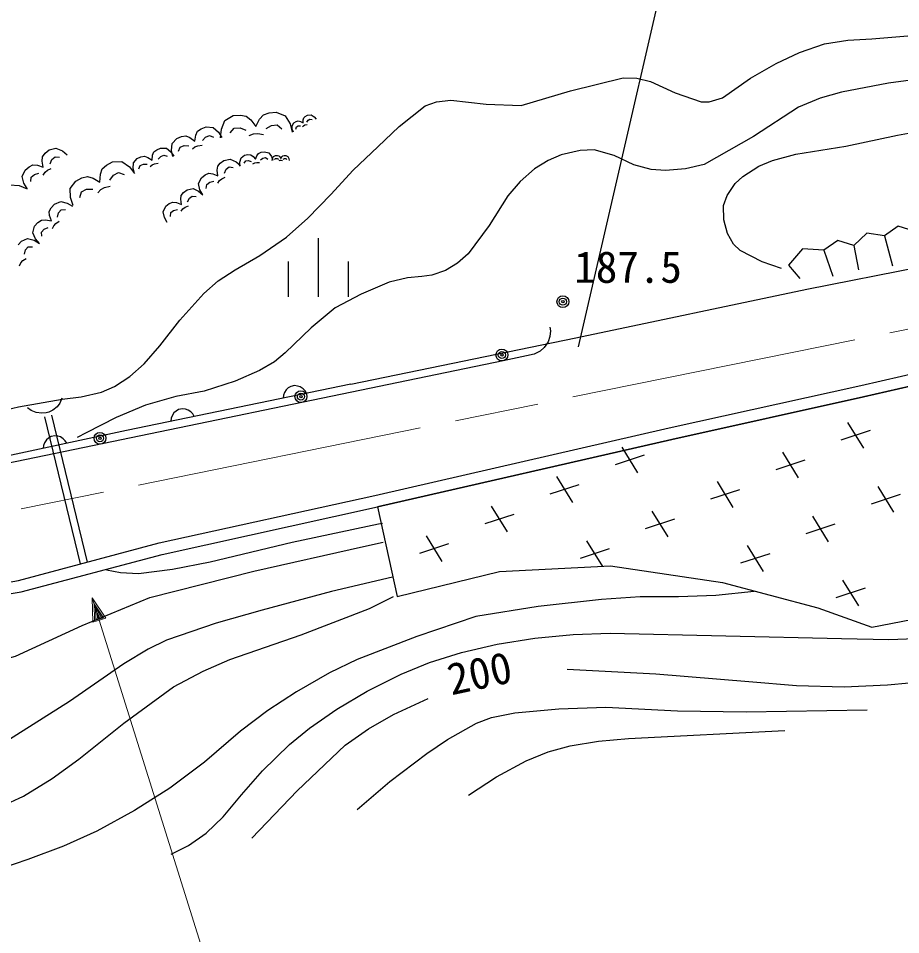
# Model space of a CAD drawing. Units: millimetres, scale not verified. Extents: x 40000 to 680000, y 20000 to 380000.
# Drawn here: x 285868 to 322699, y 265191 to 303426 of the extents above; entities that cross this region are included whole.
import ezdxf
from ezdxf.enums import TextEntityAlignment as Align

# ---------------------------------------------------------------- set-up
doc = ezdxf.new("R2010")
doc.units = ezdxf.units.MM
doc.header["$LTSCALE"] = 1000
doc.linetypes.add('CHAIN', pattern=[18.5, 12, -1.5, 3.5, -1.5])
for name, color, linetype, lineweight in [('S-BGD', 7, 'Continuous', 25), ('S-BMK', 2, 'CHAIN', 13), ('S-STR-HTXT', 7, 'Continuous', 13), ('S-STR-STRC', 7, 'Continuous', 25)]:
    doc.layers.add(name, color=color, linetype=linetype, lineweight=lineweight)
doc.styles.add('ＭＳ ゴシック', font='')
doc.styles.get('ＭＳ ゴシック').set_extended_font_data('MS Gothic')

msp = doc.modelspace()

# ---------------------------------------------------------------- linework, layer by layer
at = {"layer": 'S-BGD'}
for p, q in [((294840, 299367), (295139, 299390)), ((295139, 299390), (295383, 299350)), ((295935, 299215), (296100, 299405)), ((296100, 299405), (296335, 299482)), ((296335, 299482), (296634, 299505)), ((296634, 299505), (297007, 299357)), ((297848, 299335), (297943, 299390)), ((297943, 299390), (298090, 299399)), ((298090, 299399), (298214, 299320)), ((294344, 298797), (294495, 299163)), ((294495, 299163), (294840, 299367)), ((295383, 299350), (295576, 299187)), ((295576, 299187), (295779, 298908)), ((295779, 298908), (295935, 299215)), ((297007, 299357), (297215, 299019)), ((297215, 299019), (297303, 298672)), ((297292, 298943), (297373, 299064)), ((297373, 299064), (297468, 299118)), ((297468, 299118), (297555, 299143)), ((297555, 299143), (297645, 299120)), ((297645, 299120), (297758, 299059)), ((297758, 299059), (297759, 299185)), ((297759, 299185), (297783, 299273)), ((297783, 299273), (297848, 299335)), ((297832, 298977), (297919, 299002)), ((297913, 299098), (297967, 299179)), ((297967, 299179), (298043, 299222)), ((298043, 299222), (298133, 299199)), ((298214, 299320), (298299, 299219)), ((293279, 298546), (293353, 298714)), ((293353, 298714), (293500, 298818)), ((293500, 298818), (293704, 298898)), ((293704, 298898), (293998, 298874)), ((293998, 298874), (294218, 298682)), ((294218, 298682), (294357, 298458)), ((294313, 298440), (294344, 298797)), ((294717, 298649), (294882, 298838)), ((294882, 298838), (295122, 298857)), ((295122, 298857), (295370, 298758)), ((295683, 298605), (295863, 298619)), ((295863, 298619), (296107, 298579)), ((296207, 298823), (296437, 298959)), ((296437, 298959), (296676, 298977)), ((296676, 298977), (296870, 298815)), ((297302, 298798), (297292, 298943)), ((297349, 298675), (297302, 298798)), ((297449, 298807), (297473, 298896)), ((297473, 298896), (297549, 298939)), ((297549, 298939), (297647, 298946)), ((297729, 298893), (297775, 298944)), ((297775, 298944), (297832, 298977)), ((292283, 298201), (292479, 298418)), ((292479, 298418), (292683, 298498)), ((292683, 298498), (292862, 298522)), ((292862, 298522), (293034, 298450)), ((293034, 298450), (293238, 298297)), ((293238, 298297), (293279, 298546)), ((293557, 298329), (293687, 298474)), ((293687, 298474), (293851, 298538)), ((293851, 298538), (294022, 298466)), ((295509, 298533), (295683, 298605)), ((286982, 297798), (287149, 297938)), ((287149, 297938), (287435, 298009)), ((287435, 298009), (287707, 297896)), ((287707, 297896), (287912, 297728)), ((291528, 297851), (291644, 297941)), ((291644, 297941), (291808, 298013)), ((291808, 298013), (292050, 298004)), ((292050, 298004), (292237, 297854)), ((292237, 297854), (292358, 297675)), ((292258, 297913), (292283, 298201)), ((292315, 297656), (292258, 297913)), ((292552, 297889), (292626, 298057)), ((292626, 298057), (292789, 298121)), ((292789, 298121), (292985, 298105)), ((293132, 297977), (293238, 298065)), ((293238, 298065), (293361, 298113)), ((293361, 298113), (293540, 298137)), ((296004, 297837), (296142, 297861)), ((296142, 297861), (296322, 297808)), ((286863, 297470), (286877, 297653)), ((286906, 297222), (286863, 297470)), ((286877, 297653), (286982, 297798)), ((287197, 297353), (287273, 297531)), ((287273, 297531), (287407, 297644)), ((287407, 297644), (287593, 297629)), ((290671, 297395), (290824, 297579)), ((290824, 297579), (290988, 297651)), ((290988, 297651), (291134, 297677)), ((291134, 297677), (291277, 297624)), ((291277, 297624), (291449, 297506)), ((291449, 297506), (291474, 297711)), ((291474, 297711), (291528, 297851)), ((291708, 297543), (291810, 297665)), ((291810, 297665), (291941, 297723)), ((291941, 297723), (292084, 297670)), ((294293, 297380), (294450, 297501)), ((294450, 297501), (294713, 297555)), ((294713, 297555), (294956, 297443)), ((295110, 297431), (295164, 297608)), ((295164, 297608), (295315, 297718)), ((295290, 297379), (295358, 297474)), ((295315, 297718), (295452, 297741)), ((295358, 297474), (295469, 297493)), ((295452, 297741), (295568, 297734)), ((295469, 297493), (295589, 297458)), ((295568, 297734), (295665, 297667)), ((295665, 297667), (295772, 297546)), ((295772, 297546), (295830, 297695)), ((295830, 297695), (295898, 297791)), ((295898, 297791), (296004, 297837)), ((295975, 297525), (296075, 297598)), ((296075, 297598), (296185, 297617)), ((296185, 297617), (296283, 297551)), ((296322, 297808), (296433, 297660)), ((296433, 297660), (296490, 297503)), ((296470, 297499), (296484, 297582)), ((296484, 297582), (296526, 297664)), ((296526, 297664), (296610, 297705)), ((296568, 297541), (296610, 297582)), ((296610, 297705), (296680, 297705)), ((296610, 297582), (296666, 297582)), ((296666, 297582), (296722, 297554)), ((296680, 297705), (296736, 297692)), ((296736, 297692), (296778, 297650)), ((296750, 297499), (296792, 297513)), ((296778, 297650), (296820, 297582)), ((296792, 297513), (296834, 297513)), ((296820, 297582), (296862, 297650)), ((296834, 297513), (296890, 297499)), ((296862, 297650), (296904, 297692)), ((296904, 297692), (296960, 297705)), ((296918, 297554), (296974, 297582)), ((296960, 297705), (297030, 297705)), ((296974, 297582), (297030, 297582)), ((297030, 297705), (297114, 297664)), ((297030, 297582), (297072, 297541)), ((297114, 297664), (297156, 297582)), ((297156, 297582), (297170, 297499)), ((286032, 296829), (286147, 297096)), ((286147, 297096), (286314, 297236)), ((286314, 297236), (286476, 297316)), ((286476, 297316), (286662, 297302)), ((286662, 297302), (286906, 297222)), ((287082, 297086), (287244, 297166)), ((289295, 296918), (289367, 297149)), ((289367, 297149), (289544, 297306)), ((289544, 297306), (289800, 297439)), ((289800, 297439), (290189, 297449)), ((290189, 297449), (290506, 297227)), ((290506, 297227), (290720, 296952)), ((290661, 297158), (290671, 297395)), ((290717, 296951), (290661, 297158)), ((290903, 297149), (290957, 297289)), ((290957, 297289), (291088, 297347)), ((291088, 297347), (291249, 297340)), ((291373, 297240), (291457, 297316)), ((291457, 297316), (291556, 297360)), ((291556, 297360), (291702, 297385)), ((294173, 297087), (294192, 297252)), ((294192, 297252), (294293, 297380)), ((294472, 296968), (294548, 297127)), ((294548, 297127), (294673, 297224)), ((294673, 297224), (294842, 297205)), ((294956, 297443), (295136, 297283)), ((295112, 297264), (295110, 297431)), ((295663, 297360), (295741, 297401)), ((295741, 297401), (295824, 297415)), ((295824, 297415), (295939, 297407)), ((286104, 296548), (286032, 296829)), ((286390, 296618), (286405, 296801)), ((286405, 296801), (286538, 296913)), ((286538, 296913), (286729, 296960)), ((286910, 296885), (286982, 297002)), ((286982, 297002), (287082, 297086)), ((288264, 296638), (288520, 296772)), ((288520, 296772), (288752, 296828)), ((288752, 296828), (288987, 296758)), ((288987, 296758), (289277, 296587)), ((289277, 296587), (289295, 296918)), ((289690, 296673), (289840, 296880)), ((289840, 296880), (290045, 296987)), ((290045, 296987), (290280, 296916)), ((293395, 296534), (293509, 296772)), ((293509, 296772), (293665, 296894)), ((293665, 296894), (293816, 296960)), ((293816, 296960), (293984, 296941)), ((293984, 296941), (294202, 296860)), ((294202, 296860), (294173, 297087)), ((294263, 296657), (294358, 296730)), ((294358, 296730), (294508, 296796)), ((285496, 296485), (285897, 296447)), ((285897, 296447), (286234, 296310)), ((286242, 296323), (286104, 296548)), ((288039, 296328), (288264, 296638)), ((288048, 295946), (288039, 296328)), ((289311, 296282), (289464, 296362)), ((289464, 296362), (289696, 296419)), ((292915, 296275), (293165, 296326)), ((293165, 296326), (293395, 296220)), ((293449, 296276), (293395, 296534)), ((293712, 296330), (293732, 296495)), ((293732, 296495), (293857, 296592)), ((293857, 296592), (294032, 296628)), ((294194, 296553), (294263, 296657)), ((288160, 295618), (288048, 295946)), ((288437, 295955), (288509, 296186)), ((288509, 296186), (288714, 296293)), ((288714, 296293), (288973, 296299)), ((289184, 296152), (289311, 296282)), ((292651, 295881), (292670, 296038)), ((292670, 296038), (292766, 296160)), ((292766, 296160), (292915, 296275)), ((293008, 295919), (293127, 296012)), ((293127, 296012), (293287, 295993)), ((293395, 296220), (293566, 296067)), ((293566, 296067), (293449, 296276)), ((287240, 295524), (287378, 295679)), ((287378, 295679), (287639, 295784)), ((287639, 295784), (287911, 295714)), ((287911, 295714), (288128, 295582)), ((291912, 295356), (292021, 295582)), ((292021, 295582), (292170, 295698)), ((292170, 295698), (292312, 295761)), ((292312, 295761), (292473, 295742)), ((292473, 295742), (292680, 295665)), ((292680, 295665), (292651, 295881)), ((292827, 295542), (292970, 295605)), ((292935, 295768), (293008, 295919)), ((287161, 295373), (287240, 295524)), ((287173, 295199), (287161, 295373)), ((287248, 294970), (287173, 295199)), ((287504, 295133), (287552, 295311)), ((287552, 295311), (287662, 295435)), ((287662, 295435), (287840, 295447)), ((291964, 295111), (291912, 295356)), ((292214, 295162), (292232, 295319)), ((292232, 295319), (292352, 295411)), ((292352, 295411), (292518, 295445)), ((292672, 295374), (292738, 295473)), ((292738, 295473), (292827, 295542)), ((286548, 294749), (286687, 294904)), ((286687, 294904), (286829, 295001)), ((286829, 295001), (287007, 295013)), ((287007, 295013), (287248, 294970)), ((287350, 294772), (287433, 294865)), ((287433, 294865), (287575, 294962)), ((292075, 294912), (291964, 295111)), ((286477, 294482), (286548, 294749)), ((286584, 294226), (286477, 294482)), ((286833, 294505), (286943, 294629)), ((286845, 294331), (286833, 294505)), ((286943, 294629), (287117, 294699)), ((287299, 294652), (287350, 294772)), ((321280, 294463), (320742, 293952)), ((322019, 294348), (321280, 294463)), ((322590, 294752), (322019, 294348)), ((323263, 294545), (322590, 294752)), ((285857, 293974), (285995, 294129)), ((285995, 294129), (286256, 294234)), ((286256, 294234), (286529, 294164)), ((286529, 294164), (286746, 294032)), ((286746, 294032), (286584, 294226)), ((298388, 294257), (298388, 291805)), ((320070, 294158), (319498, 293754)), ((320742, 293952), (320070, 294158)), ((322019, 294348), (322355, 293095)), ((286122, 293583), (286169, 293761)), ((286169, 293761), (286280, 293885)), ((286280, 293885), (286458, 293897)), ((318599, 293804), (318020, 293128)), ((319498, 293754), (318599, 293804)), ((318777, 292132), (326816, 293699)), ((319498, 293754), (319868, 292666)), ((320742, 293952), (320944, 292930)), ((285968, 293222), (286051, 293315)), ((286051, 293315), (286193, 293412)), ((297138, 293276), (297138, 291805)), ((299638, 293276), (299638, 291805)), ((285916, 293102), (285968, 293222)), ((318020, 293128), (318490, 292567)), ((309141, 290095), (318777, 292132)), ((308050, 290546), (308083, 290393)), ((308083, 290393), (308055, 290146)), ((299752, 288163), (309141, 290095)), ((307979, 289930), (307824, 289697)), ((308055, 290146), (307979, 289930)), ((307654, 289542), (307396, 289408)), ((307824, 289697), (307654, 289542)), ((321039, 288107), (327168, 289532)), ((306105, 289141), (264165, 280449)), ((307083, 289343), (306105, 289141)), ((307396, 289408), (307083, 289343)), ((321154, 287629), (327280, 289054)), ((327280, 289054), (321154, 287629)), ((299752, 288163), (290382, 286230)), ((297050, 287926), (296973, 287810)), ((297136, 288004), (297050, 287926)), ((297245, 288066), (297136, 288004)), ((297401, 288099), (297245, 288066)), ((297527, 288085), (297401, 288099)), ((297637, 288047), (297527, 288085)), ((297756, 287971), (297637, 288047)), ((297835, 287887), (297756, 287971)), ((313032, 286334), (321039, 288107)), ((287691, 287579), (287595, 287369)), ((296935, 287702), (296920, 287579)), ((296973, 287810), (296935, 287702)), ((297899, 287780), (297835, 287887)), ((313142, 285856), (321154, 287629)), ((321154, 287629), (313142, 285856)), ((286403, 287069), (286247, 287179)), ((287483, 287215), (287306, 287075)), ((287595, 287369), (287483, 287215)), ((286617, 286976), (286403, 287069)), ((286844, 286947), (286617, 286976)), ((287025, 286966), (286844, 286947)), ((286964, 286794), (288454, 280669)), ((287141, 286998), (287025, 286966)), ((287306, 287075), (287141, 286998)), ((287256, 286862), (288745, 280738)), ((292288, 286844), (292250, 286736)), ((292365, 286960), (292288, 286844)), ((292451, 287038), (292365, 286960)), ((292560, 287100), (292451, 287038)), ((292716, 287132), (292560, 287100)), ((292842, 287118), (292716, 287132)), ((292952, 287081), (292842, 287118)), ((293070, 287005), (292952, 287081)), ((293150, 286921), (293070, 287005)), ((293214, 286814), (293150, 286921)), ((292250, 286736), (292235, 286612)), ((320483, 286563), (321144, 285488)), ((290382, 286230), (278456, 283671)), ((287389, 286009), (287233, 285976)), ((287515, 285996), (287389, 286009)), ((300751, 283518), (313032, 286334)), ((321421, 286224), (320206, 285827)), ((286963, 285717), (286926, 285609)), ((287039, 285834), (286963, 285717)), ((287124, 285912), (287039, 285834)), ((287233, 285976), (287124, 285912)), ((287625, 285960), (287515, 285996)), ((287744, 285885), (287625, 285960)), ((287824, 285802), (287744, 285885)), ((287889, 285695), (287824, 285802)), ((300862, 283040), (313142, 285856)), ((313142, 285856), (300862, 283040)), ((286926, 285609), (286912, 285485)), ((311056, 285536), (311718, 284460)), ((317760, 285330), (318421, 284255)), ((311995, 285196), (310780, 284799)), ((318698, 284991), (317483, 284594)), ((308333, 284302), (308995, 283227)), ((315037, 284097), (315698, 283022)), ((309271, 283963), (308057, 283566)), ((315975, 283758), (314760, 283361)), ((321740, 283891), (322401, 282816)), ((291752, 281537), (300751, 283518)), ((322678, 283552), (321463, 283155)), ((291872, 281061), (300862, 283040)), ((300862, 283040), (301680, 279298)), ((305610, 283069), (306272, 281994)), ((306548, 282730), (305334, 282333)), ((312313, 282864), (312975, 281788)), ((319017, 282658), (319678, 281583)), ((313251, 282525), (312037, 282127)), ((319955, 282319), (318740, 281922)), ((302887, 281836), (303549, 280761)), ((285871, 279973), (291752, 281537)), ((303825, 281497), (302610, 281100)), ((309590, 281631), (310252, 280555)), ((316293, 281425), (316955, 280350)), ((285980, 279494), (291872, 281061)), ((310528, 281292), (309314, 280894)), ((317231, 281086), (316017, 280689)), ((301680, 279298), (305952, 280346)), ((305952, 280346), (310580, 280579)), ((310580, 280579), (315267, 279880)), ((273132, 277783), (285871, 279973)), ((320273, 279987), (320935, 278911)), ((315267, 279880), (319243, 278832)), ((321211, 279647), (319997, 279250)), ((321497, 278017), (331109, 279880)), ((273214, 277300), (285980, 279494)), ((319243, 278832), (321497, 278017))]:
    msp.add_line(p, q, dxfattribs=at)
for points in [[(283973, 286773), (285875, 287216), (287694, 287541), (288491, 287628), (289334, 287826), (289884, 288067), (290529, 288482), (291119, 289008), (291773, 289758), (292613, 290837), (293613, 291951), (294215, 292469), (294913, 292934), (295949, 293530), (297062, 294301), (297957, 295089), (298909, 296073), (299846, 297094), (300873, 298059), (301764, 298913), (302846, 299780), (303318, 299940), (303915, 300006), (305390, 299843), (306851, 299785), (308921, 300400), (311122, 300943), (311679, 300928), (312262, 300787), (313283, 300312), (314370, 299944), (314707, 299944), (315260, 300110), (316437, 300927), (317503, 301542), (318476, 302006), (319514, 302368), (320495, 302517), (321500, 302570), (324656, 302831)], [(324160, 300986), (322195, 300716), (320231, 300345), (319343, 300090), (318438, 299714), (316559, 298502), (314493, 297330), (313712, 297143), (312878, 297074), (312280, 297123), (311559, 297313), (310738, 297700), (309906, 297935), (309317, 297912), (308533, 297733), (307981, 297499), (307420, 297147), (306816, 296622), (306302, 296015), (305522, 294778), (304650, 293599), (304200, 293207), (303700, 292907), (303134, 292708), (302712, 292649), (302111, 292605), (301347, 292417), (300183, 291921), (299094, 291344), (298086, 290512), (297010, 289475), (296559, 289090), (295930, 288735), (294924, 288292), (293629, 287868), (292449, 287641), (291178, 287281), (289946, 286769), (288704, 286135), (288327, 285932)], [(317729, 292984), (316912, 293264), (316005, 293736), (315722, 294006), (315470, 294452), (315322, 295024), (315310, 295612), (315451, 296038), (315794, 296532), (316104, 296826), (316775, 297259), (317349, 297500), (318319, 297755), (320415, 298096), (322566, 298549), (324711, 298940)], [(289550, 280419), (290138, 280300), (290891, 280264), (292307, 280441), (293875, 280745), (297296, 281572), (300900, 282334), (301065, 282365)], [(259190, 274226), (268546, 274614), (271139, 274807), (273564, 274888), (275562, 274960), (277466, 275137), (279628, 275453), (281981, 275907), (283937, 276312), (285748, 276806), (288537, 278096), (291359, 279267), (295692, 280353), (300271, 281391), (301100, 281566)], [(308771, 276274), (312484, 276069), (316357, 275753), (318350, 275594), (320345, 275537), (322144, 275610), (323958, 275784), (325543, 276018), (327302, 276389), (329005, 276876), (330701, 277467), (333683, 278665), (337043, 279889), (339414, 280542), (341752, 281071), (345040, 281254), (348377, 281337), (349974, 281229), (351650, 281009), (352767, 280825)], [(301490, 280106), (298939, 279515), (296047, 278734), (294131, 278183), (292060, 277479), (291287, 277109), (290266, 276489), (288004, 274925), (285388, 273267)], [(316581, 279515), (314990, 279343), (313420, 279287), (311819, 279285), (310214, 279175), (307562, 278882), (304964, 278464), (302504, 277630), (300016, 276676), (298858, 276120), (297476, 275326), (296279, 274551), (295142, 273684), (293635, 272394), (292199, 271303), (290716, 270373), (289142, 269515), (287756, 268888), (286263, 268324), (284536, 267744)], [(285179, 270548), (286080, 270969), (287274, 271701), (288399, 272514), (290269, 274023), (292346, 275539), (293581, 276191), (294698, 276670), (297673, 277700), (300533, 278801), (301522, 279306)], [(292255, 268546), (292966, 268913), (293711, 269422), (294415, 270113), (295188, 271032), (296057, 272025), (297187, 273130), (298021, 273814), (299170, 274602), (300425, 275346), (301847, 276065), (303036, 276544), (304369, 276964), (305849, 277312), (307431, 277569), (309024, 277721), (310569, 277765), (320234, 277546), (322204, 277511), (324049, 277582)], [(295612, 269220), (297508, 271189), (299507, 273101), (300484, 273784), (301524, 274381), (302976, 275052)], [(300011, 270418), (301370, 271576), (302923, 272752), (303777, 273337), (304992, 274023), (305614, 274248), (306591, 274451), (308436, 274616), (310389, 274686), (313384, 274528), (316251, 274489), (321302, 274574)], [(304666, 271017), (305832, 271776), (307060, 272441), (307985, 272816), (308908, 273076), (310092, 273271), (311343, 273376), (317868, 273712)]]:
    msp.add_lwpolyline(points, dxfattribs=at)
for centre, major_axis in [((308598, 291603), (250, 0)), ((308598, 291603), (150, 0)), ((308598, 291603), (50, 0)), ((306053, 289380), (250, 0)), ((306053, 289380), (150, 0)), ((306053, 289380), (50, 0)), ((297665, 287642), (250, 0)), ((297665, 287642), (150, 0)), ((297665, 287642), (50, 0)), ((289277, 285904), (250, 0)), ((289277, 285904), (150, 0)), ((289277, 285904), (50, 0))]:
    msp.add_ellipse(centre, major_axis=major_axis, ratio=0.981115, dxfattribs=at)
at = {"layer": 'S-BMK'}
msp.add_line((272756, 280278), (350163, 295964), dxfattribs=at)
at = {"layer": 'S-STR-HTXT'}
for p, q in [((288954, 279252), (295509, 258320)), ((288954, 279252), (289515, 278395)), ((288980, 278234), (288954, 279252)), ((289036, 278990), (289427, 278410)), ((289045, 278294), (289036, 278990)), ((289083, 278840), (289339, 278424)), ((289109, 278355), (289083, 278840)), ((289515, 278395), (288980, 278234)), ((289427, 278410), (289045, 278294)), ((289339, 278424), (289109, 278355)), ((289154, 278615), (289251, 278439)), ((289174, 278416), (289154, 278615)), ((289251, 278439), (289174, 278416))]:
    msp.add_line(p, q, dxfattribs=at)
at = {"layer": 'S-STR-STRC'}
msp.add_line((313682, 308950), (309236, 289721), dxfattribs=at)

# ---------------------------------------------------------------- texts
at = {"layer": 'S-STR-HTXT', "style": 'ＭＳ ゴシック'}
msp.add_text('187.5', height=1320, dxfattribs=at).set_placement((309076, 291994), align=Align.BOTTOM_LEFT)
msp.add_text('200', height=1320, rotation=12.173, dxfattribs=at).set_placement((304026, 274789), align=Align.BOTTOM_LEFT)

doc.saveas('drawing.dxf')
